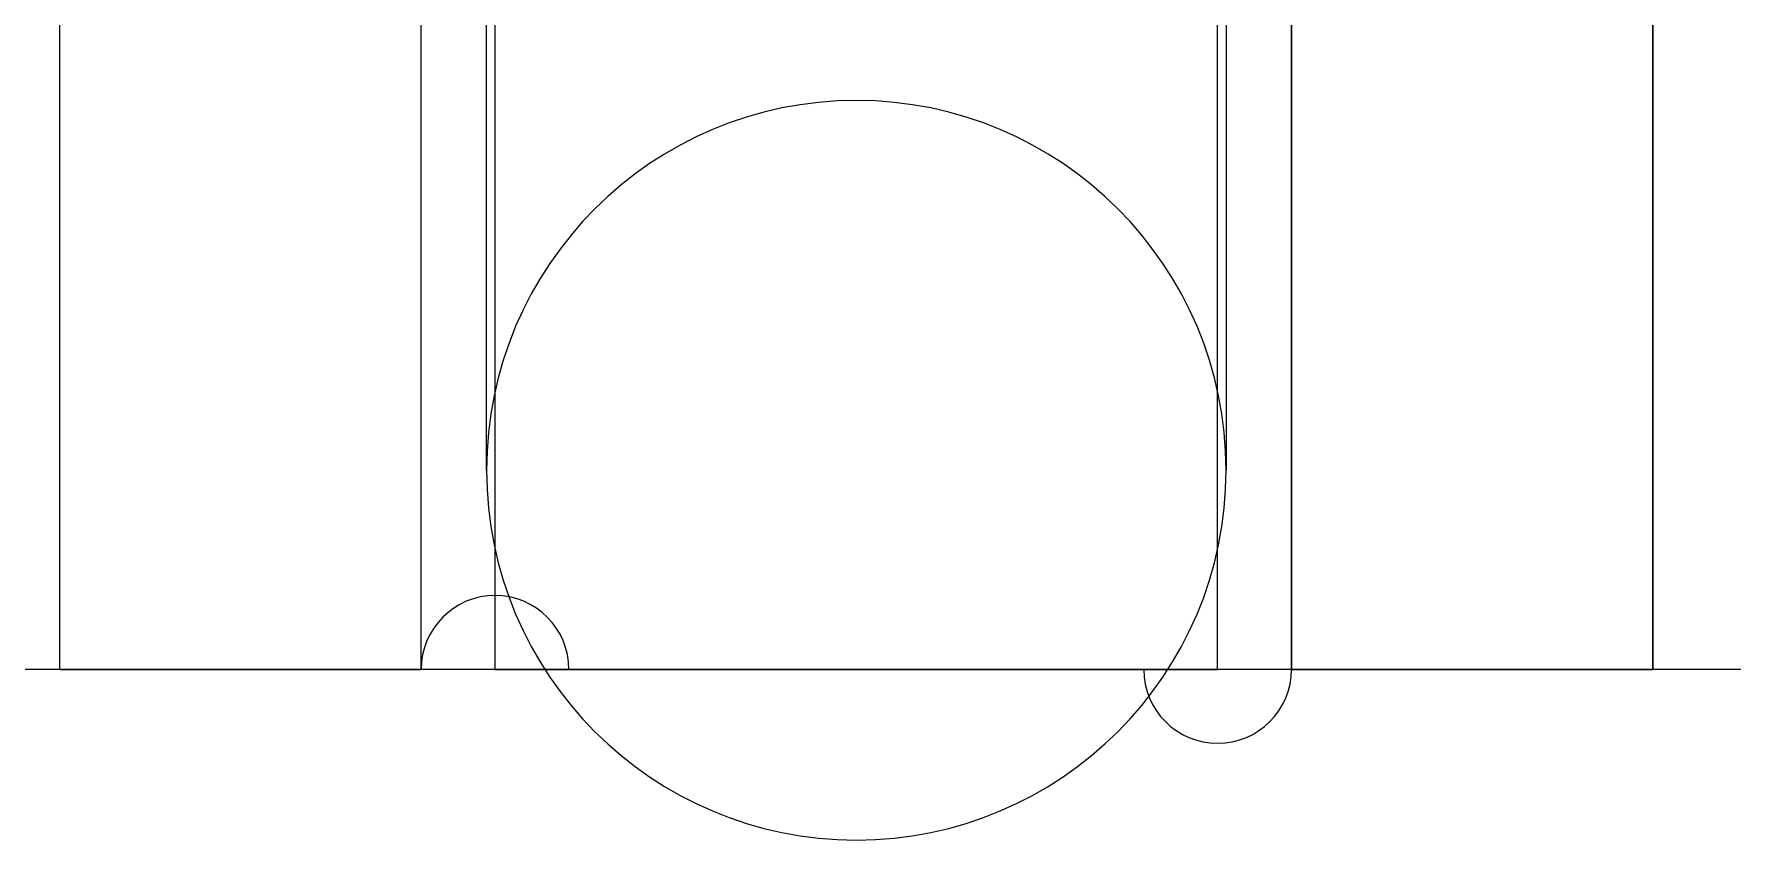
# Model space of a CAD drawing. Header units: millimetres. Extents: x -58 to 58, y -6 to 23.
# Drawn here: x 42.11 to 48.08, y -0.6 to 2.23 of the extents above; entities that cross this region are included whole.
import ezdxf

# ---------------------------------------------------------------- set-up
doc = ezdxf.new("R2010")
doc.units = ezdxf.units.MM
doc.header["$MEASUREMENT"] = 0
doc.layers.add('CL57_ASM', color=7, linetype='CONTINUOUS')

msp = doc.modelspace()

# ---------------------------------------------------------------- linework, layer by layer
at = {"layer": 'CL57_ASM'}
for p, q in [((42.1999, 0, -61.15), (42.1999, 4.7, -61.15)), ((42.1999, 0, -60.85), (42.1999, 4.7, -60.85)), ((42.1999, 0, -61.15), (42.1999, 4.7, -61.15)), ((42.1999, 0, -60.85), (42.1999, 4.7, -60.85)), ((42.1999, 0, -15.65), (42.1999, 4.7, -15.65)), ((42.1999, 0, -15.35), (42.1999, 4.7, -15.35)), ((42.1999, 0, -15.65), (42.1999, 4.7, -15.65)), ((42.1999, 0, -15.35), (42.1999, 4.7, -15.35)), ((42.1999, 0, -5.65), (42.1999, 4.7, -5.65)), ((42.1999, 0, -5.35), (42.1999, 4.7, -5.35)), ((42.1999, 0, -5.65), (42.1999, 4.7, -5.65)), ((42.1999, 0, -5.35), (42.1999, 4.7, -5.35)), ((42.1999, 0, -61.15), (42.1999, 4.7, -61.15)), ((42.1999, 0, -60.85), (42.1999, 4.7, -60.85)), ((42.1999, 0, -61.15), (42.1999, 4.7, -61.15)), ((42.1999, 0, -60.85), (42.1999, 4.7, -60.85)), ((42.1999, 0, -15.65), (42.1999, 4.7, -15.65)), ((42.1999, 0, -15.35), (42.1999, 4.7, -15.35)), ((42.1999, 0, -15.65), (42.1999, 4.7, -15.65)), ((42.1999, 0, -15.35), (42.1999, 4.7, -15.35)), ((42.1999, 0, -5.65), (42.1999, 4.7, -5.65)), ((42.1999, 0, -5.35), (42.1999, 4.7, -5.35)), ((42.1999, 0, -5.65), (42.1999, 4.7, -5.65)), ((42.1999, 0, -5.35), (42.1999, 4.7, -5.35)), ((42.1999, 0, -61.15), (42.1999, 4.7, -61.15)), ((42.1999, 0, -60.85), (42.1999, 4.7, -60.85)), ((42.1999, 0, -61.15), (42.1999, 4.7, -61.15)), ((42.1999, 0, -60.85), (42.1999, 4.7, -60.85)), ((42.1999, 0, -15.65), (42.1999, 4.7, -15.65)), ((42.1999, 0, -15.35), (42.1999, 4.7, -15.35)), ((42.1999, 0, -15.65), (42.1999, 4.7, -15.65)), ((42.1999, 0, -15.35), (42.1999, 4.7, -15.35)), ((42.1999, 0, -5.65), (42.1999, 4.7, -5.65)), ((42.1999, 0, -5.35), (42.1999, 4.7, -5.35)), ((42.1999, 0, -5.65), (42.1999, 4.7, -5.65)), ((42.1999, 0, -5.35), (42.1999, 4.7, -5.35)), ((43.47, 0, -63.35), (43.47, 4.7, -63.35)), ((43.47, 0, -63.35), (43.47, 4.7, -63.35)), ((43.47, 0, -58.65), (43.47, 4.7, -58.65)), ((43.47, 0, -58.65), (43.47, 4.7, -58.65)), ((43.47, 0, -17.85), (43.47, 4.7, -17.85)), ((43.47, 0, -17.85), (43.47, 4.7, -17.85)), ((43.47, 0, -13.15), (43.47, 4.7, -13.15)), ((43.47, 0, -13.15), (43.47, 4.7, -13.15)), ((43.47, 0, -7.85), (43.47, 4.7, -7.85)), ((43.47, 0, -7.85), (43.47, 4.7, -7.85)), ((43.47, 0, -3.15), (43.47, 4.7, -3.15)), ((43.47, 0, -3.15), (43.47, 4.7, -3.15)), ((43.47, 0, -63.35), (43.47, 4.7, -63.35)), ((43.47, 0, -63.35), (43.47, 4.7, -63.35)), ((43.47, 0, -58.65), (43.47, 4.7, -58.65)), ((43.47, 0, -58.65), (43.47, 4.7, -58.65)), ((43.47, 0, -17.85), (43.47, 4.7, -17.85)), ((43.47, 0, -17.85), (43.47, 4.7, -17.85)), ((43.47, 0, -13.15), (43.47, 4.7, -13.15)), ((43.47, 0, -13.15), (43.47, 4.7, -13.15)), ((43.47, 0, -7.85), (43.47, 4.7, -7.85)), ((43.47, 0, -7.85), (43.47, 4.7, -7.85)), ((43.47, 0, -3.15), (43.47, 4.7, -3.15)), ((43.47, 0, -3.15), (43.47, 4.7, -3.15)), ((43.47, 0, -63.35), (43.47, 4.7, -63.35)), ((43.47, 0, -63.35), (43.47, 4.7, -63.35)), ((43.47, 0, -58.65), (43.47, 4.7, -58.65)), ((43.47, 0, -58.65), (43.47, 4.7, -58.65)), ((43.47, 0, -17.85), (43.47, 4.7, -17.85)), ((43.47, 0, -17.85), (43.47, 4.7, -17.85)), ((43.47, 0, -13.15), (43.47, 4.7, -13.15)), ((43.47, 0, -13.15), (43.47, 4.7, -13.15)), ((43.47, 0, -7.85), (43.47, 4.7, -7.85)), ((43.47, 0, -7.85), (43.47, 4.7, -7.85)), ((43.47, 0, -3.15), (43.47, 4.7, -3.15)), ((43.47, 0, -3.15), (43.47, 4.7, -3.15)), ((43.7298, 0, -63.5), (43.7298, 4.7, -63.5)), ((43.7298, 0, -63.5), (43.7298, 4.7, -63.5)), ((43.7298, 0, -58.5), (43.7298, 4.7, -58.5)), ((43.7298, 0, -58.5), (43.7298, 4.7, -58.5)), ((43.7298, 0, -18), (43.7298, 4.7, -18)), ((43.7298, 0, -18), (43.7298, 4.7, -18)), ((43.7298, 0, -13), (43.7298, 4.7, -13)), ((43.7298, 0, -13), (43.7298, 4.7, -13)), ((43.7298, 0, -8), (43.7298, 4.7, -8)), ((43.7298, 0, -8), (43.7298, 4.7, -8)), ((43.7298, 0, -3), (43.7298, 4.7, -3)), ((43.7298, 0, -3), (43.7298, 4.7, -3)), ((43.7298, 0, -63.5), (43.7298, 4.7, -63.5)), ((43.7298, 0, -63.5), (43.7298, 4.7, -63.5)), ((43.7298, 0, -58.5), (43.7298, 4.7, -58.5)), ((43.7298, 0, -58.5), (43.7298, 4.7, -58.5)), ((43.7298, 0, -18), (43.7298, 4.7, -18)), ((43.7298, 0, -18), (43.7298, 4.7, -18)), ((43.7298, 0, -13), (43.7298, 4.7, -13)), ((43.7298, 0, -13), (43.7298, 4.7, -13)), ((43.7298, 0, -8), (43.7298, 4.7, -8)), ((43.7298, 0, -8), (43.7298, 4.7, -8)), ((43.7298, 0, -3), (43.7298, 4.7, -3)), ((43.7298, 0, -3), (43.7298, 4.7, -3)), ((43.7298, 0, -63.5), (43.7298, 4.7, -63.5)), ((43.7298, 0, -63.5), (43.7298, 4.7, -63.5)), ((43.7298, 0, -58.5), (43.7298, 4.7, -58.5)), ((43.7298, 0, -58.5), (43.7298, 4.7, -58.5)), ((43.7298, 0, -18), (43.7298, 4.7, -18)), ((43.7298, 0, -18), (43.7298, 4.7, -18)), ((43.7298, 0, -13), (43.7298, 4.7, -13)), ((43.7298, 0, -13), (43.7298, 4.7, -13)), ((43.7298, 0, -8), (43.7298, 4.7, -8)), ((43.7298, 0, -8), (43.7298, 4.7, -8)), ((43.7298, 0, -3), (43.7298, 4.7, -3)), ((43.7298, 0, -3), (43.7298, 4.7, -3)), ((46.2702, 0, -58.5), (46.2702, 4.7, -58.5)), ((46.2702, 0, -63.5), (46.2702, 4.7, -63.5)), ((46.2702, 0, -63.5), (46.2702, 4.7, -63.5)), ((46.2702, 0, -58.5), (46.2702, 4.7, -58.5)), ((46.2702, 0, -13), (46.2702, 4.7, -13)), ((46.2702, 0, -18), (46.2702, 4.7, -18)), ((46.2702, 0, -18), (46.2702, 4.7, -18)), ((46.2702, 0, -13), (46.2702, 4.7, -13)), ((46.2702, 0, -3), (46.2702, 4.7, -3)), ((46.2702, 0, -8), (46.2702, 4.7, -8)), ((46.2702, 0, -8), (46.2702, 4.7, -8)), ((46.2702, 0, -3), (46.2702, 4.7, -3)), ((46.2702, 0, -58.5), (46.2702, 4.7, -58.5)), ((46.2702, 0, -63.5), (46.2702, 4.7, -63.5)), ((46.2702, 0, -63.5), (46.2702, 4.7, -63.5)), ((46.2702, 0, -58.5), (46.2702, 4.7, -58.5)), ((46.2702, 0, -13), (46.2702, 4.7, -13)), ((46.2702, 0, -18), (46.2702, 4.7, -18)), ((46.2702, 0, -18), (46.2702, 4.7, -18)), ((46.2702, 0, -13), (46.2702, 4.7, -13)), ((46.2702, 0, -3), (46.2702, 4.7, -3)), ((46.2702, 0, -8), (46.2702, 4.7, -8)), ((46.2702, 0, -8), (46.2702, 4.7, -8)), ((46.2702, 0, -3), (46.2702, 4.7, -3)), ((46.2702, 0, -58.5), (46.2702, 4.7, -58.5)), ((46.2702, 0, -63.5), (46.2702, 4.7, -63.5)), ((46.2702, 0, -63.5), (46.2702, 4.7, -63.5)), ((46.2702, 0, -58.5), (46.2702, 4.7, -58.5)), ((46.2702, 0, -13), (46.2702, 4.7, -13)), ((46.2702, 0, -18), (46.2702, 4.7, -18)), ((46.2702, 0, -18), (46.2702, 4.7, -18)), ((46.2702, 0, -13), (46.2702, 4.7, -13)), ((46.2702, 0, -3), (46.2702, 4.7, -3)), ((46.2702, 0, -8), (46.2702, 4.7, -8)), ((46.2702, 0, -8), (46.2702, 4.7, -8)), ((46.2702, 0, -3), (46.2702, 4.7, -3)), ((46.53, 4.7, -58.65), (46.53, 0, -58.65)), ((46.53, 4.7, -58.65), (46.53, 0, -58.65)), ((46.53, 0, -63.35), (46.53, 4.7, -63.35)), ((46.53, 0, -63.35), (46.53, 4.7, -63.35)), ((46.53, 4.7, -13.15), (46.53, 0, -13.15)), ((46.53, 4.7, -13.15), (46.53, 0, -13.15)), ((46.53, 0, -17.85), (46.53, 4.7, -17.85)), ((46.53, 0, -17.85), (46.53, 4.7, -17.85)), ((46.53, 4.7, -3.15), (46.53, 0, -3.15)), ((46.53, 4.7, -3.15), (46.53, 0, -3.15)), ((46.53, 0, -7.85), (46.53, 4.7, -7.85)), ((46.53, 0, -7.85), (46.53, 4.7, -7.85)), ((46.53, 4.7, -58.65), (46.53, 0, -58.65)), ((46.53, 4.7, -58.65), (46.53, 0, -58.65)), ((46.53, 0, -63.35), (46.53, 4.7, -63.35)), ((46.53, 0, -63.35), (46.53, 4.7, -63.35)), ((46.53, 4.7, -13.15), (46.53, 0, -13.15)), ((46.53, 4.7, -13.15), (46.53, 0, -13.15)), ((46.53, 0, -17.85), (46.53, 4.7, -17.85)), ((46.53, 0, -17.85), (46.53, 4.7, -17.85)), ((46.53, 4.7, -3.15), (46.53, 0, -3.15)), ((46.53, 4.7, -3.15), (46.53, 0, -3.15)), ((46.53, 0, -7.85), (46.53, 4.7, -7.85)), ((46.53, 0, -7.85), (46.53, 4.7, -7.85)), ((46.53, 4.7, -58.65), (46.53, 0, -58.65)), ((46.53, 4.7, -58.65), (46.53, 0, -58.65)), ((46.53, 0, -63.35), (46.53, 4.7, -63.35)), ((46.53, 0, -63.35), (46.53, 4.7, -63.35)), ((46.53, 4.7, -13.15), (46.53, 0, -13.15)), ((46.53, 4.7, -13.15), (46.53, 0, -13.15)), ((46.53, 0, -17.85), (46.53, 4.7, -17.85)), ((46.53, 0, -17.85), (46.53, 4.7, -17.85)), ((46.53, 4.7, -3.15), (46.53, 0, -3.15)), ((46.53, 4.7, -3.15), (46.53, 0, -3.15)), ((46.53, 0, -7.85), (46.53, 4.7, -7.85)), ((46.53, 0, -7.85), (46.53, 4.7, -7.85)), ((47.8001, 0, -60.85), (47.8001, 4.7, -60.85)), ((47.8001, 4.7, -61.15), (47.8001, 0, -61.15)), ((47.8001, 0, -60.85), (47.8001, 4.7, -60.85)), ((47.8001, 4.7, -61.15), (47.8001, 0, -61.15)), ((47.8001, 0, -15.35), (47.8001, 4.7, -15.35)), ((47.8001, 4.7, -15.65), (47.8001, 0, -15.65)), ((47.8001, 0, -15.35), (47.8001, 4.7, -15.35)), ((47.8001, 4.7, -15.65), (47.8001, 0, -15.65)), ((47.8001, 0, -5.35), (47.8001, 4.7, -5.35)), ((47.8001, 4.7, -5.65), (47.8001, 0, -5.65)), ((47.8001, 0, -5.35), (47.8001, 4.7, -5.35)), ((47.8001, 4.7, -5.65), (47.8001, 0, -5.65)), ((47.8001, 0, -60.85), (47.8001, 4.7, -60.85)), ((47.8001, 4.7, -61.15), (47.8001, 0, -61.15)), ((47.8001, 0, -60.85), (47.8001, 4.7, -60.85)), ((47.8001, 4.7, -61.15), (47.8001, 0, -61.15)), ((47.8001, 0, -15.35), (47.8001, 4.7, -15.35)), ((47.8001, 4.7, -15.65), (47.8001, 0, -15.65)), ((47.8001, 0, -15.35), (47.8001, 4.7, -15.35)), ((47.8001, 4.7, -15.65), (47.8001, 0, -15.65)), ((47.8001, 0, -5.35), (47.8001, 4.7, -5.35)), ((47.8001, 4.7, -5.65), (47.8001, 0, -5.65)), ((47.8001, 0, -5.35), (47.8001, 4.7, -5.35)), ((47.8001, 4.7, -5.65), (47.8001, 0, -5.65)), ((47.8001, 0, -60.85), (47.8001, 4.7, -60.85)), ((47.8001, 4.7, -61.15), (47.8001, 0, -61.15)), ((47.8001, 0, -60.85), (47.8001, 4.7, -60.85)), ((47.8001, 4.7, -61.15), (47.8001, 0, -61.15)), ((47.8001, 0, -15.35), (47.8001, 4.7, -15.35)), ((47.8001, 4.7, -15.65), (47.8001, 0, -15.65)), ((47.8001, 0, -15.35), (47.8001, 4.7, -15.35)), ((47.8001, 4.7, -15.65), (47.8001, 0, -15.65)), ((47.8001, 0, -5.35), (47.8001, 4.7, -5.35)), ((47.8001, 4.7, -5.65), (47.8001, 0, -5.65)), ((47.8001, 0, -5.35), (47.8001, 4.7, -5.35)), ((47.8001, 4.7, -5.65), (47.8001, 0, -5.65)), ((43.7, 0.7, -61), (43.7, 4.4, -61)), ((43.7, 0.7, -61), (43.7, 4.4, -61)), ((43.7, 0.7, -61), (43.7, 4.4, -61)), ((43.7, 0.7, -61), (43.7, 4.4, -61)), ((43.7, 0.7, -15.5), (43.7, 4.4, -15.5)), ((43.7, 0.7, -15.5), (43.7, 4.4, -15.5)), ((43.7, 0.7, -15.5), (43.7, 4.4, -15.5)), ((43.7, 0.7, -15.5), (43.7, 4.4, -15.5)), ((43.7, 0.7, -5.5), (43.7, 4.4, -5.5)), ((43.7, 0.7, -5.5), (43.7, 4.4, -5.5)), ((43.7, 0.7, -5.5), (43.7, 4.4, -5.5)), ((43.7, 0.7, -5.5), (43.7, 4.4, -5.5)), ((43.7, 0.7, -61), (43.7, 4.4, -61)), ((43.7, 0.7, -61), (43.7, 4.4, -61)), ((43.7, 0.7, -15.5), (43.7, 4.4, -15.5)), ((43.7, 0.7, -15.5), (43.7, 4.4, -15.5)), ((43.7, 0.7, -5.5), (43.7, 4.4, -5.5)), ((43.7, 0.7, -5.5), (43.7, 4.4, -5.5)), ((46.3, 4.4, -61), (46.3, 0.7, -61)), ((46.3, 4.4, -61), (46.3, 0.7, -61)), ((46.3, 4.4, -61), (46.3, 0.7, -61)), ((46.3, 4.4, -61), (46.3, 0.7, -61)), ((46.3, 4.4, -15.5), (46.3, 0.7, -15.5)), ((46.3, 4.4, -15.5), (46.3, 0.7, -15.5)), ((46.3, 4.4, -15.5), (46.3, 0.7, -15.5)), ((46.3, 4.4, -15.5), (46.3, 0.7, -15.5)), ((46.3, 4.4, -5.5), (46.3, 0.7, -5.5)), ((46.3, 4.4, -5.5), (46.3, 0.7, -5.5)), ((46.3, 4.4, -5.5), (46.3, 0.7, -5.5)), ((46.3, 4.4, -5.5), (46.3, 0.7, -5.5)), ((46.3, 4.4, -61), (46.3, 0.7, -61)), ((46.3, 4.4, -61), (46.3, 0.7, -61)), ((46.3, 4.4, -15.5), (46.3, 0.7, -15.5)), ((46.3, 4.4, -15.5), (46.3, 0.7, -15.5)), ((46.3, 4.4, -5.5), (46.3, 0.7, -5.5)), ((46.3, 4.4, -5.5), (46.3, 0.7, -5.5)), ((58, 0, -65.7), (-58, 0, -65.7)), ((58, 0, -65.7), (-58, 0, -65.7)), ((58, 0, -65.7), (-58, 0, -65.7)), ((58, 0, -65.7), (-58, 0, -65.7)), ((58, 0, -65.7), (-58, 0, -65.7)), ((58, 0, -65.7), (-58, 0, -65.7)), ((48.5, 0, -1), (-48.5, 0, -1)), ((48.5, 0, -1), (-48.5, 0, -1)), ((48.5, 0, -1), (-48.5, 0, -1)), ((48.5, 0, -1), (-48.5, 0, -1)), ((48.5, 0, -1), (-48.5, 0, -1)), ((48.5, 0, -1), (-48.5, 0, -1)), ((42.1999, 0, -60.85), (43.47, 0, -58.65)), ((43.47, 0, -63.35), (42.1999, 0, -61.15)), ((42.1999, 0, -15.35), (43.47, 0, -13.15)), ((43.47, 0, -17.85), (42.1999, 0, -15.65)), ((42.1999, 0, -5.35), (43.47, 0, -3.15)), ((43.47, 0, -7.85), (42.1999, 0, -5.65)), ((43.47, 0, -63.35), (42.1999, 0, -61.15)), ((42.1999, 0, -60.85), (43.47, 0, -58.65)), ((43.47, 0, -17.85), (42.1999, 0, -15.65)), ((42.1999, 0, -15.35), (43.47, 0, -13.15)), ((43.47, 0, -7.85), (42.1999, 0, -5.65)), ((42.1999, 0, -5.35), (43.47, 0, -3.15)), ((42.1999, 0, -60.85), (43.47, 0, -58.65)), ((43.47, 0, -63.35), (42.1999, 0, -61.15)), ((42.1999, 0, -15.35), (43.47, 0, -13.15)), ((43.47, 0, -17.85), (42.1999, 0, -15.65)), ((42.1999, 0, -5.35), (43.47, 0, -3.15)), ((43.47, 0, -7.85), (42.1999, 0, -5.65)), ((43.47, 0, -63.35), (42.1999, 0, -61.15)), ((42.1999, 0, -60.85), (43.47, 0, -58.65)), ((43.47, 0, -17.85), (42.1999, 0, -15.65)), ((42.1999, 0, -15.35), (43.47, 0, -13.15)), ((43.47, 0, -7.85), (42.1999, 0, -5.65)), ((42.1999, 0, -5.35), (43.47, 0, -3.15)), ((42.1999, 0, -60.85), (43.47, 0, -58.65)), ((43.47, 0, -63.35), (42.1999, 0, -61.15)), ((42.1999, 0, -15.35), (43.47, 0, -13.15)), ((43.47, 0, -17.85), (42.1999, 0, -15.65)), ((42.1999, 0, -5.35), (43.47, 0, -3.15)), ((43.47, 0, -7.85), (42.1999, 0, -5.65)), ((43.47, 0, -63.35), (42.1999, 0, -61.15)), ((42.1999, 0, -60.85), (43.47, 0, -58.65)), ((43.47, 0, -17.85), (42.1999, 0, -15.65)), ((42.1999, 0, -15.35), (43.47, 0, -13.15)), ((43.47, 0, -7.85), (42.1999, 0, -5.65)), ((42.1999, 0, -5.35), (43.47, 0, -3.15)), ((46.2702, 0, -58.5), (43.7298, 0, -58.5)), ((43.7298, 0, -63.5), (46.2702, 0, -63.5)), ((46.2702, 0, -13), (43.7298, 0, -13)), ((43.7298, 0, -18), (46.2702, 0, -18)), ((46.2702, 0, -3), (43.7298, 0, -3)), ((43.7298, 0, -8), (46.2702, 0, -8)), ((43.7298, 0, -63.5), (46.2702, 0, -63.5)), ((46.2702, 0, -58.5), (43.7298, 0, -58.5)), ((43.7298, 0, -18), (46.2702, 0, -18)), ((46.2702, 0, -13), (43.7298, 0, -13)), ((43.7298, 0, -8), (46.2702, 0, -8)), ((46.2702, 0, -3), (43.7298, 0, -3)), ((46.2702, 0, -58.5), (43.7298, 0, -58.5)), ((43.7298, 0, -63.5), (46.2702, 0, -63.5)), ((46.2702, 0, -13), (43.7298, 0, -13)), ((43.7298, 0, -18), (46.2702, 0, -18)), ((46.2702, 0, -3), (43.7298, 0, -3)), ((43.7298, 0, -8), (46.2702, 0, -8)), ((43.7298, 0, -63.5), (46.2702, 0, -63.5)), ((46.2702, 0, -58.5), (43.7298, 0, -58.5)), ((43.7298, 0, -18), (46.2702, 0, -18)), ((46.2702, 0, -13), (43.7298, 0, -13)), ((43.7298, 0, -8), (46.2702, 0, -8)), ((46.2702, 0, -3), (43.7298, 0, -3)), ((46.2702, 0, -58.5), (43.7298, 0, -58.5)), ((43.7298, 0, -63.5), (46.2702, 0, -63.5)), ((46.2702, 0, -13), (43.7298, 0, -13)), ((43.7298, 0, -18), (46.2702, 0, -18)), ((46.2702, 0, -3), (43.7298, 0, -3)), ((43.7298, 0, -8), (46.2702, 0, -8)), ((43.7298, 0, -63.5), (46.2702, 0, -63.5)), ((46.2702, 0, -58.5), (43.7298, 0, -58.5)), ((43.7298, 0, -18), (46.2702, 0, -18)), ((46.2702, 0, -13), (43.7298, 0, -13)), ((43.7298, 0, -8), (46.2702, 0, -8)), ((46.2702, 0, -3), (43.7298, 0, -3)), ((47.8001, 0, -61.15), (46.53, 0, -63.35)), ((46.53, 0, -58.65), (47.8001, 0, -60.85)), ((47.8001, 0, -15.65), (46.53, 0, -17.85)), ((46.53, 0, -13.15), (47.8001, 0, -15.35)), ((47.8001, 0, -5.65), (46.53, 0, -7.85)), ((46.53, 0, -3.15), (47.8001, 0, -5.35)), ((46.53, 0, -58.65), (47.8001, 0, -60.85)), ((47.8001, 0, -61.15), (46.53, 0, -63.35)), ((46.53, 0, -13.15), (47.8001, 0, -15.35)), ((47.8001, 0, -15.65), (46.53, 0, -17.85)), ((46.53, 0, -3.15), (47.8001, 0, -5.35)), ((47.8001, 0, -5.65), (46.53, 0, -7.85)), ((47.8001, 0, -61.15), (46.53, 0, -63.35)), ((46.53, 0, -58.65), (47.8001, 0, -60.85)), ((47.8001, 0, -15.65), (46.53, 0, -17.85)), ((46.53, 0, -13.15), (47.8001, 0, -15.35)), ((47.8001, 0, -5.65), (46.53, 0, -7.85)), ((46.53, 0, -3.15), (47.8001, 0, -5.35)), ((46.53, 0, -58.65), (47.8001, 0, -60.85)), ((47.8001, 0, -61.15), (46.53, 0, -63.35)), ((46.53, 0, -13.15), (47.8001, 0, -15.35)), ((47.8001, 0, -15.65), (46.53, 0, -17.85)), ((46.53, 0, -3.15), (47.8001, 0, -5.35)), ((47.8001, 0, -5.65), (46.53, 0, -7.85)), ((47.8001, 0, -61.15), (46.53, 0, -63.35)), ((46.53, 0, -58.65), (47.8001, 0, -60.85)), ((47.8001, 0, -15.65), (46.53, 0, -17.85)), ((46.53, 0, -13.15), (47.8001, 0, -15.35)), ((47.8001, 0, -5.65), (46.53, 0, -7.85)), ((46.53, 0, -3.15), (47.8001, 0, -5.35)), ((46.53, 0, -58.65), (47.8001, 0, -60.85)), ((47.8001, 0, -61.15), (46.53, 0, -63.35)), ((46.53, 0, -13.15), (47.8001, 0, -15.35)), ((47.8001, 0, -15.65), (46.53, 0, -17.85)), ((46.53, 0, -3.15), (47.8001, 0, -5.35)), ((47.8001, 0, -5.65), (46.53, 0, -7.85))]:
    msp.add_line(p, q, dxfattribs=at)
for centre, radius, start, end in [((48.5, 2, -63.7), 2, -90, -90), ((48.5, 2, -63.7), 2, -90, -90), ((48.5, 2, -63.7), 2, -90, -90), ((48.5, 2, -63.7), 2, -90, -90), ((48.5, 2, -63.7), 2, -90, -90), ((48.5, 2, -63.7), 2, -90, -90), ((45, 0.7, -61), 1.3, 0, 180), ((45, 0.7, -61), 1.3, 0, 180), ((45, 0.7, -61), 1.3, 0, 180), ((45, 0.7, -61), 1.3, 0, 180), ((45, 0.7, -15.5), 1.3, 0, 180), ((45, 0.7, -15.5), 1.3, 0, 180), ((45, 0.7, -15.5), 1.3, 0, 180), ((45, 0.7, -15.5), 1.3, 0, 180), ((45, 0.7, -5.5), 1.3, 0, 180), ((45, 0.7, -5.5), 1.3, 0, 180), ((45, 0.7, -5.5), 1.3, 0, 180), ((45, 0.7, -5.5), 1.3, 0, 180), ((45, 0.7, -61), 1.3, 0, 180), ((45, 0.7, -61), 1.3, 0, 180), ((45, 0.7, -15.5), 1.3, 0, 180), ((45, 0.7, -15.5), 1.3, 0, 180), ((45, 0.7, -5.5), 1.3, 0, 180), ((45, 0.7, -5.5), 1.3, 0, 180), ((45, 0.7, -61), 1.3, 180, 0), ((45, 0.7, -61), 1.3, 180, 0), ((45, 0.7, -61), 1.3, 180, 0), ((45, 0.7, -61), 1.3, 180, 0), ((45, 0.7, -15.5), 1.3, 180, 0), ((45, 0.7, -15.5), 1.3, 180, 0), ((45, 0.7, -15.5), 1.3, 180, 0), ((45, 0.7, -15.5), 1.3, 180, 0), ((45, 0.7, -5.5), 1.3, 180, 0), ((45, 0.7, -5.5), 1.3, 180, 0), ((45, 0.7, -5.5), 1.3, 180, 0), ((45, 0.7, -5.5), 1.3, 180, 0), ((45, 0.7, -61), 1.3, 180, 0), ((45, 0.7, -61), 1.3, 180, 0), ((45, 0.7, -15.5), 1.3, 180, 0), ((45, 0.7, -15.5), 1.3, 180, 0), ((45, 0.7, -5.5), 1.3, 180, 0), ((45, 0.7, -5.5), 1.3, 180, 0), ((42.4597, 0, -61), 0.259808, 180, 180), ((42.4597, 0, -15.5), 0.259808, 180, 180), ((42.4597, 0, -5.5), 0.259808, 180, 180), ((42.4597, 0, -61), 0.259808, 180, 180), ((42.4597, 0, -15.5), 0.259808, 180, 180), ((42.4597, 0, -5.5), 0.259808, 180, 180), ((42.4597, 0, -61), 0.259808, 180, 180), ((42.4597, 0, -15.5), 0.259808, 180, 180), ((42.4597, 0, -5.5), 0.259808, 180, 180), ((42.4597, 0, -61), 0.259808, 180, 180), ((42.4597, 0, -15.5), 0.259808, 180, 180), ((42.4597, 0, -5.5), 0.259808, 180, 180), ((42.4597, 0, -61), 0.259808, 180, 180), ((42.4597, 0, -15.5), 0.259808, 180, 180), ((42.4597, 0, -5.5), 0.259808, 180, 180), ((42.4597, 0, -61), 0.259808, 180, 180), ((42.4597, 0, -15.5), 0.259808, 180, 180), ((42.4597, 0, -5.5), 0.259808, 180, 180), ((43.7298, 0, -58.8), 0.259808, 0, 180), ((43.7298, 0, -13.3), 0.259808, 0, 180), ((43.7298, 0, -3.3), 0.259808, 0, 180), ((43.7298, 0, -58.8), 0.259808, 0, 180), ((43.7298, 0, -13.3), 0.259808, 0, 180), ((43.7298, 0, -3.3), 0.259808, 0, 180), ((43.7298, 0, -58.8), 0.259808, 0, 180), ((43.7298, 0, -13.3), 0.259808, 0, 180), ((43.7298, 0, -3.3), 0.259808, 0, 180), ((43.7298, 0, -58.8), 0.259808, 0, 180), ((43.7298, 0, -13.3), 0.259808, 0, 180), ((43.7298, 0, -3.3), 0.259808, 0, 180), ((43.7298, 0, -58.8), 0.259808, 0, 180), ((43.7298, 0, -13.3), 0.259808, 0, 180), ((43.7298, 0, -3.3), 0.259808, 0, 180), ((43.7298, 0, -58.8), 0.259808, 0, 180), ((43.7298, 0, -13.3), 0.259808, 0, 180), ((43.7298, 0, -3.3), 0.259808, 0, 180), ((46.2702, 0, -63.2), 0.259808, 0, 0), ((46.2702, 0, -63.2), 0.259808, 0, 0), ((46.2702, 0, -63.2), 0.259808, 0, 0), ((46.2702, 0, -63.2), 0.259808, 0, 0), ((46.2702, 0, -63.2), 0.259808, 0, 0), ((46.2702, 0, -63.2), 0.259808, 0, 0), ((47.5403, 0, -61), 0.259808, 0, 0), ((47.5403, 0, -15.5), 0.259808, 0, 0), ((47.5403, 0, -5.5), 0.259808, 0, 0), ((47.5403, 0, -61), 0.259808, 0, 0), ((47.5403, 0, -15.5), 0.259808, 0, 0), ((47.5403, 0, -5.5), 0.259808, 0, 0), ((47.5403, 0, -61), 0.259808, 0, 0), ((47.5403, 0, -15.5), 0.259808, 0, 0), ((47.5403, 0, -5.5), 0.259808, 0, 0), ((47.5403, 0, -61), 0.259808, 0, 0), ((47.5403, 0, -15.5), 0.259808, 0, 0), ((47.5403, 0, -5.5), 0.259808, 0, 0), ((47.5403, 0, -61), 0.259808, 0, 0), ((47.5403, 0, -15.5), 0.259808, 0, 0), ((47.5403, 0, -5.5), 0.259808, 0, 0), ((47.5403, 0, -61), 0.259808, 0, 0), ((47.5403, 0, -15.5), 0.259808, 0, 0), ((47.5403, 0, -5.5), 0.259808, 0, 0), ((43.7298, 0, -63.2), 1.00329e-11, 180, 0), ((43.7298, 0, -17.7), 1.00187e-11, 180, 0), ((43.7298, 0, -7.7), 1.00187e-11, 180, 0), ((43.7298, 0, -63.2), 1.00329e-11, 180, 0), ((43.7298, 0, -17.7), 1.00187e-11, 180, 0), ((43.7298, 0, -7.7), 1.00187e-11, 180, 0), ((43.7298, 0, -63.2), 1.00329e-11, 180, 0), ((43.7298, 0, -17.7), 1.00187e-11, 180, 0), ((43.7298, 0, -7.7), 1.00187e-11, 180, 0), ((43.7298, 0, -63.2), 1.00329e-11, 180, 0), ((43.7298, 0, -17.7), 1.00187e-11, 180, 0), ((43.7298, 0, -7.7), 1.00187e-11, 180, 0), ((43.7298, 0, -63.2), 1.00329e-11, 180, 0), ((43.7298, 0, -17.7), 1.00187e-11, 180, 0), ((43.7298, 0, -7.7), 1.00187e-11, 180, 0), ((43.7298, 0, -63.2), 1.00329e-11, 180, 0), ((43.7298, 0, -17.7), 1.00187e-11, 180, 0), ((43.7298, 0, -7.7), 1.00187e-11, 180, 0), ((46.2702, 0, -17.7), 0.259808, 180, 0), ((46.2702, 0, -7.7), 0.259808, 180, 0), ((46.2702, 0, -17.7), 0.259808, 180, 0), ((46.2702, 0, -7.7), 0.259808, 180, 0), ((46.2702, 0, -17.7), 0.259808, 180, 0), ((46.2702, 0, -7.7), 0.259808, 180, 0), ((46.2702, 0, -17.7), 0.259808, 180, 0), ((46.2702, 0, -7.7), 0.259808, 180, 0), ((46.2702, 0, -17.7), 0.259808, 180, 0), ((46.2702, 0, -7.7), 0.259808, 180, 0), ((46.2702, 0, -17.7), 0.259808, 180, 0), ((46.2702, 0, -7.7), 0.259808, 180, 0), ((46.2702, 0, -58.8), 2.60911e-11, 0, 180), ((46.2702, 0, -13.3), 2.61338e-11, 0, 180), ((46.2702, 0, -3.3), 2.62048e-11, 0, 180), ((46.2702, 0, -58.8), 2.60911e-11, 0, 180), ((46.2702, 0, -13.3), 2.61338e-11, 0, 180), ((46.2702, 0, -3.3), 2.62048e-11, 0, 180), ((46.2702, 0, -58.8), 2.60911e-11, 0, 180), ((46.2702, 0, -13.3), 2.61338e-11, 0, 180), ((46.2702, 0, -3.3), 2.62048e-11, 0, 180), ((46.2702, 0, -58.8), 2.60911e-11, 0, 180), ((46.2702, 0, -13.3), 2.61338e-11, 0, 180), ((46.2702, 0, -3.3), 2.62048e-11, 0, 180), ((46.2702, 0, -58.8), 2.60911e-11, 0, 180), ((46.2702, 0, -13.3), 2.61338e-11, 0, 180), ((46.2702, 0, -3.3), 2.62048e-11, 0, 180), ((46.2702, 0, -58.8), 2.60911e-11, 0, 180), ((46.2702, 0, -13.3), 2.61338e-11, 0, 180), ((46.2702, 0, -3.3), 2.62048e-11, 0, 180)]:
    msp.add_arc(centre, radius, start, end, dxfattribs=at)

doc.saveas('drawing.dxf')
